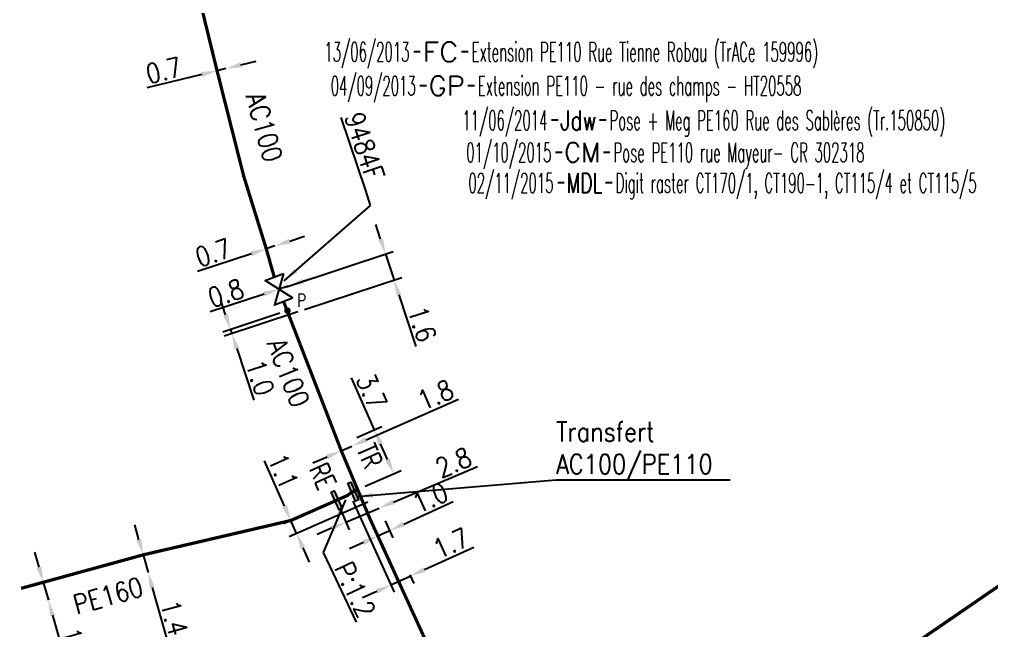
# Model space of a CAD drawing. Header units: millimetres. Extents: x 160996 to 162003, y 120996 to 122000.
# Drawn here: x 160999.9 to 161074.8, y 121193.9 to 121241 of the extents above; entities that cross this region are included whole.
import ezdxf
from ezdxf.enums import TextEntityAlignment as Align

# ---------------------------------------------------------------- set-up
doc = ezdxf.new("R2010")
doc.units = ezdxf.units.MM
doc.header["$PDMODE"] = 34
for name, pattern in [('L_100_AP', [14, 10, -1.5, 1, -1.5]), ('L_25_AP', [2000, 1000, 1000]), ('L_25_PE', [2000, 1000, 1000])]:
    doc.linetypes.add(name, pattern=pattern)
doc.layers.get('0').update_dxf_attribs({"linetype": 'CONTINUOUS'})
doc.layers.get('Defpoints').update_dxf_attribs({"linetype": 'CONTINUOUS'})
for name, color, linetype in [('L_140', 3, 'CONTINUOUS'), ('L_150', 1, 'CONTINUOUS'), ('L_300', 7, 'CONTINUOUS'), ('L_340', 7, 'CONTINUOUS'), ('L_910', 7, 'CONTINUOUS')]:
    doc.layers.add(name, color=color, linetype=linetype)
doc.styles.add('G_ROMANS', font='ROMANS.SHX', dxfattribs={"width": 0.75})
doc.styles.get("Standard").update_dxf_attribs({"font": 'romans.shx', "width": 0.85})
doc.dimstyles.get("Standard").update_dxf_attribs({"dimtxt": 1.5, "dimasz": 1.2, "dimexe": 0.625, "dimexo": 0.625, "dimgap": 0.25, "dimtad": 1, "dimdec": 1, "dimzin": 0, "dimdsep": 46, "dimtxsty": 'Standard', "dimcen": -0.5, "dimadec": 0, "dimazin": 0, "dimtfac": 1, "dimtdec": 1, "dimtmove": 0, "dimatfit": 3, "dimfxl": 0, "dimtolj": 1, "dimtzin": 0, "dimarcsym": 0})

# ---------------------------------------------------------------- blocks, each defined once
blk = doc.blocks.new('*D69')
at = {"layer": 'Defpoints', "color": 0, "linetype": 'Continuous', "transparency": 16777216}
for p in [(161025.257, 121204.314), (161027.299, 121204.013), (161020.801, 121202.348)]:
    blk.add_point(p, dxfattribs=at)
at = {"layer": 'L_150', "color": 0, "linetype": 'Continuous', "lineweight": -2, "transparency": 16777216}
for p, q in [((161020.317, 121203.446), (161018.772, 121206.945)), ((161024.685, 121204.062), (161020.229, 121202.095)), ((161026.727, 121203.76), (161020.673, 121201.089)), ((161021.245, 121201.341), (161020.801, 121202.348)), ((161021.73, 121200.244), (161022.214, 121199.146))]:
    blk.add_line(p, q, dxfattribs=at)
at = {"layer": 'L_150', "color": 0, "linetype": 'Continuous', "transparency": 16777216}
for points in [[(161020.5, 121203.526), (161020.134, 121203.365), (161020.801, 121202.348)], [(161021.913, 121200.324), (161021.547, 121200.163), (161021.245, 121201.341)]]:
    blk.add_solid(points, dxfattribs=at)
at = {"layer": 'L_150', "color": 0, "linetype": 'Continuous', "transparency": 16777216, "insert": (161020.217, 121206.148), "char_height": 1.5, "attachment_point": 5, "rotation": 293.81104}
blk.add_mtext('\\A1;1.1', dxfattribs=at)
blk = doc.blocks.new('*D70')
at = {"layer": 'Defpoints', "color": 0, "linetype": 'Continuous', "transparency": 16777216}
for p in [(161026.902, 121202.476), (161027.811, 121202.89), (161027.505, 121201.153)]:
    blk.add_point(p, dxfattribs=at)
at = {"layer": 'L_150', "color": 0, "linetype": 'Continuous', "lineweight": -2, "transparency": 16777216}
for p, q in [((161029.506, 121202.066), (161033.317, 121203.804)), ((161027.162, 121201.907), (161027.765, 121200.585)), ((161028.07, 121202.321), (161028.673, 121200.999)), ((161027.505, 121201.153), (161028.414, 121201.568)), ((161026.414, 121200.655), (161025.322, 121200.157))]:
    blk.add_line(p, q, dxfattribs=at)
at = {"layer": 'L_150', "color": 0, "linetype": 'Continuous', "transparency": 16777216}
for points in [[(161029.423, 121202.248), (161029.589, 121201.884), (161028.414, 121201.568)], [(161026.331, 121200.837), (161026.497, 121200.473), (161027.505, 121201.153)]]:
    blk.add_solid(points, dxfattribs=at)
at = {"layer": 'L_150', "color": 0, "linetype": 'Continuous', "transparency": 16777216, "insert": (161031.542, 121204.094), "char_height": 1.5, "attachment_point": 5, "rotation": 24.51849}
blk.add_mtext('\\A1;1.0', dxfattribs=at)
blk = doc.blocks.new('*D71')
at = {"layer": 'Defpoints', "color": 0, "linetype": 'Continuous', "transparency": 16777216}
for p in [(161024.328, 121203.904), (161027.622, 121203.305), (161025.043, 121202.214)]:
    blk.add_point(p, dxfattribs=at)
at = {"layer": 'L_340', "color": 0, "linetype": 'Continuous', "lineweight": -2, "transparency": 16777216}
for p, q in [((161028.727, 121203.772), (161035.191, 121206.507)), ((161024.571, 121203.328), (161025.286, 121201.638)), ((161025.043, 121202.214), (161027.622, 121203.305)), ((161023.938, 121201.746), (161022.833, 121201.278))]:
    blk.add_line(p, q, dxfattribs=at)
at = {"layer": 'L_340', "color": 0, "linetype": 'Continuous', "transparency": 16777216}
for points in [[(161028.649, 121203.957), (161028.805, 121203.588), (161027.622, 121203.305)], [(161023.86, 121201.93), (161024.016, 121201.562), (161025.043, 121202.214)]]:
    blk.add_solid(points, dxfattribs=at)
at = {"layer": 'L_340', "color": 0, "linetype": 'Continuous', "transparency": 16777216, "insert": (161033.341, 121206.81), "char_height": 1.5, "attachment_point": 5, "rotation": 22.93412}
blk.add_mtext('\\A1;2.8', dxfattribs=at)
blk = doc.blocks.new('L_340_19')
at = {"linetype": 'Continuous'}
blk.add_hatch(color=0, dxfattribs=at).paths.add_polyline_path([(0.125, 0.75), (-0.125, 0.75), (-0.125, -0.75), (0.125, -0.75)])
at = {"color": 0, "linetype": 'Continuous'}
blk.add_lwpolyline([(-0.125, 0.75), (0.125, 0.75), (0.125, -0.75), (-0.125, -0.75)], close=True, dxfattribs=at)
at = {"color": 0, "linetype": 'Continuous', "width": 0.75}
for tag, height, flags, p in [('TR', 1, 8, (0, 1.981)), ('DEF_LEG', 1.2, 3, (0, -5)), ('DEF_COUP', 1.2, 3, (0, -7.5)), ('DEF_TYPE', 1.2, 3, (0, -10))]:
    blk.add_attdef(tag, text='', height=height, dxfattribs=dict(at, flags=flags)).set_placement(p, align=Align.MIDDLE)
blk = doc.blocks.new('L_340_21')
at = {"linetype": 'Continuous'}
blk.add_hatch(color=0, dxfattribs=at).paths.add_polyline_path([(0.125, 0.75), (-0.125, 0.75), (-0.125, -0.75), (0.125, -0.75)])
at = {"color": 0, "linetype": 'Continuous'}
blk.add_lwpolyline([(-0.125, 0.75), (0.125, 0.75), (0.125, -0.75), (-0.125, -0.75)], close=True, dxfattribs=at)
at = {"color": 0, "linetype": 'Continuous', "width": 0.75}
for tag, height, flags, p in [('RE', 1.5, 8, (0, 3)), ('DEF_LEG', 1.2, 3, (0, -5)), ('DEF_COUP', 1.2, 3, (0, -7.5)), ('DEF_TYPE', 1.2, 3, (0, -10))]:
    blk.add_attdef(tag, text='', height=height, dxfattribs=dict(at, flags=flags)).set_placement(p, align=Align.MIDDLE)
blk = doc.blocks.new('*D72')
at = {"layer": 'Defpoints', "color": 0, "linetype": 'Continuous', "transparency": 16777216}
for p in [(161025.321, 121208.494), (161028.734, 121205.958), (161025.949, 121204.729)]:
    blk.add_point(p, dxfattribs=at)
at = {"layer": 'L_150', "color": 0, "linetype": 'Continuous', "lineweight": -2, "transparency": 16777216}
for p, q in [((161027.241, 121209.341), (161025.475, 121213.343)), ((161025.893, 121208.746), (161027.812, 121209.593)), ((161028.249, 121207.055), (161027.725, 121208.243)), ((161026.521, 121204.981), (161029.305, 121206.21))]:
    blk.add_line(p, q, dxfattribs=at)
at = {"layer": 'L_150', "color": 0, "linetype": 'Continuous', "transparency": 16777216}
for points in [[(161027.908, 121208.323), (161027.542, 121208.162), (161027.241, 121209.341)], [(161028.432, 121207.136), (161028.066, 121206.975), (161028.734, 121205.958)]]:
    blk.add_solid(points, dxfattribs=at)
at = {"layer": 'L_150', "color": 0, "linetype": 'Continuous', "transparency": 16777216, "insert": (161027.03, 121212.296), "char_height": 1.5, "attachment_point": 5, "rotation": 293.81104}
blk.add_mtext('\\A1;3.7', dxfattribs=at)
blk = doc.blocks.new('*D348')
at = {"layer": 'Defpoints', "color": 0, "linetype": 'Continuous', "transparency": 16777216}
for p in [(161020.594, 121220.408), (161020.594, 121220.408), (161019.879, 121220.172)]:
    blk.add_point(p, dxfattribs=at)
at = {"layer": 'L_300', "color": 0, "linetype": 'Continuous', "lineweight": -2, "transparency": 16777216}
for p, q in [((161021.734, 121220.785), (161022.873, 121221.161)), ((161020.594, 121220.408), (161019.879, 121220.172)), ((161018.74, 121219.796), (161014.589, 121218.425))]:
    blk.add_line(p, q, dxfattribs=at)
at = {"layer": 'L_300', "color": 0, "linetype": 'Continuous', "transparency": 16777216}
for points in [[(161021.671, 121220.974), (161021.796, 121220.595), (161020.594, 121220.408)], [(161018.677, 121219.986), (161018.803, 121219.606), (161019.879, 121220.172)]]:
    blk.add_solid(points, dxfattribs=at)
at = {"layer": 'L_300', "color": 0, "linetype": 'Continuous', "transparency": 16777216, "insert": (161015.781, 121219.872), "char_height": 1.5, "attachment_point": 5, "rotation": 18.27177}
blk.add_mtext('\\A1;0.8', dxfattribs=at)
blk = doc.blocks.new('*D349')
at = {"layer": 'Defpoints', "color": 0, "linetype": 'Continuous', "transparency": 16777216}
for p in [(161019.571, 121223.506), (161019.571, 121223.506), (161018.907, 121223.287)]:
    blk.add_point(p, dxfattribs=at)
at = {"layer": 'L_140', "color": 0, "linetype": 'Continuous', "lineweight": -2, "transparency": 16777216}
for p, q in [((161020.711, 121223.883), (161021.85, 121224.259)), ((161019.571, 121223.506), (161018.907, 121223.287)), ((161017.767, 121222.911), (161013.616, 121221.54))]:
    blk.add_line(p, q, dxfattribs=at)
at = {"layer": 'L_140', "color": 0, "linetype": 'Continuous', "transparency": 16777216}
for points in [[(161020.648, 121224.072), (161020.774, 121223.693), (161019.571, 121223.506)], [(161017.704, 121223.101), (161017.83, 121222.721), (161018.907, 121223.287)]]:
    blk.add_solid(points, dxfattribs=at)
at = {"layer": 'L_140', "color": 0, "linetype": 'Continuous', "transparency": 16777216, "insert": (161014.808, 121222.987), "char_height": 1.5, "attachment_point": 5, "rotation": 18.27177}
blk.add_mtext('\\A1;0.7', dxfattribs=at)
blk = doc.blocks.new('*D350')
at = {"layer": 'Defpoints', "color": 0, "linetype": 'Continuous', "transparency": 16777216}
for p in [(161028.76, 121220.881), (161019.879, 121220.172), (161021.256, 121218.403)]:
    blk.add_point(p, dxfattribs=at)
at = {"layer": 'L_300', "color": 0, "linetype": 'Continuous', "lineweight": -2, "transparency": 16777216}
for p, q in [((161027.722, 121224.025), (161027.346, 121225.165)), ((161020.473, 121220.368), (161028.692, 121223.082)), ((161028.098, 121222.886), (161028.76, 121220.881)), ((161021.85, 121218.599), (161029.354, 121221.077)), ((161029.136, 121219.741), (161030.45, 121215.763))]:
    blk.add_line(p, q, dxfattribs=at)
at = {"layer": 'L_300', "color": 0, "linetype": 'Continuous', "transparency": 16777216}
for points in [[(161027.912, 121224.088), (161027.532, 121223.963), (161028.098, 121222.886)], [(161029.326, 121219.804), (161028.947, 121219.679), (161028.76, 121220.881)]]:
    blk.add_solid(points, dxfattribs=at)
at = {"layer": 'L_300', "color": 0, "linetype": 'Continuous', "transparency": 16777216, "insert": (161030.931, 121217.496), "char_height": 1.5, "attachment_point": 5, "rotation": 288.27177}
blk.add_mtext('\\A1;1.6', dxfattribs=at)
blk = doc.blocks.new('*D351')
at = {"layer": 'Defpoints', "color": 0, "linetype": 'Continuous', "transparency": 16777216}
for p in [(161015.11, 121237.014), (161015.79, 121237.18), (161015.79, 121237.18)]:
    blk.add_point(p, dxfattribs=at)
at = {"layer": 'L_140', "color": 0, "linetype": 'Continuous', "lineweight": -2, "transparency": 16777216}
for p, q in [((161016.955, 121237.465), (161018.121, 121237.749)), ((161015.79, 121237.18), (161015.11, 121237.014)), ((161013.944, 121236.73), (161009.697, 121235.694))]:
    blk.add_line(p, q, dxfattribs=at)
at = {"layer": 'L_140', "color": 0, "linetype": 'Continuous', "transparency": 16777216}
for points in [[(161016.908, 121237.659), (161017.003, 121237.27), (161015.79, 121237.18)], [(161013.896, 121236.924), (161013.991, 121236.536), (161015.11, 121237.014)]]:
    blk.add_solid(points, dxfattribs=at)
at = {"layer": 'L_140', "color": 0, "linetype": 'Continuous', "transparency": 16777216, "insert": (161011, 121237.041), "char_height": 1.5, "attachment_point": 5, "rotation": 13.7134}
blk.add_mtext('\\A1;0.7', dxfattribs=at)
blk = doc.blocks.new('L_300_03')
at = {"color": 0, "linetype": 'Continuous', "flags": 128}
blk.add_lwpolyline([(-1, 0.75), (1, -0.75), (1, 0.75), (-1, -0.75), (-1, 0.75)], dxfattribs=at)
at = {"color": 0, "linetype": 'Continuous', "width": 0.75}
blk.add_attdef('NUM', text='', height=1.5, dxfattribs=at).set_placement((0, 2.1), align=Align.MIDDLE_CENTER)
at = {"color": 0, "linetype": 'Continuous', "width": 0.75, "flags": 3}
for tag, p in [('DEF_LEG', (0, -5)), ('DEF_COUP', (0, -7.5)), ('DEF_TYPE', (0, -10))]:
    blk.add_attdef(tag, text='', height=1.2, dxfattribs=at).set_placement(p, align=Align.MIDDLE)
blk = doc.blocks.new('*D355')
at = {"layer": 'Defpoints', "color": 0, "linetype": 'Continuous', "transparency": 16777216}
for p in [(161020.54, 121218.522), (161021.943, 121218.631), (161016.254, 121216.74)]:
    blk.add_point(p, dxfattribs=at)
at = {"layer": 'L_300', "color": 0, "linetype": 'Continuous', "lineweight": -2, "transparency": 16777216}
for p, q in [((161015.769, 121218.2), (161015.39, 121219.339)), ((161019.947, 121218.325), (161015.554, 121216.864)), ((161021.35, 121218.434), (161015.661, 121216.543)), ((161016.147, 121217.061), (161016.254, 121216.74)), ((161016.633, 121215.601), (161017.955, 121211.626))]:
    blk.add_line(p, q, dxfattribs=at)
at = {"layer": 'L_300', "color": 0, "linetype": 'Continuous', "transparency": 16777216}
for points in [[(161015.959, 121218.263), (161015.579, 121218.137), (161016.147, 121217.061)], [(161016.823, 121215.664), (161016.443, 121215.538), (161016.254, 121216.74)]]:
    blk.add_solid(points, dxfattribs=at)
at = {"layer": 'L_300', "color": 0, "linetype": 'Continuous', "transparency": 16777216, "insert": (161018.432, 121213.36), "char_height": 1.5, "attachment_point": 5, "rotation": 288.39187}
blk.add_mtext('\\A1;1.0', dxfattribs=at)
blk = doc.blocks.new('*D356')
at = {"layer": 'Defpoints', "color": 0, "linetype": 'Continuous', "transparency": 16777216}
for p in [(161024.688, 121207.725), (161025.502, 121208.084), (161025.502, 121208.084)]:
    blk.add_point(p, dxfattribs=at)
at = {"layer": 'L_150', "color": 0, "linetype": 'Continuous', "lineweight": -2, "transparency": 16777216}
for p, q in [((161026.6, 121208.568), (161033.719, 121211.71)), ((161024.688, 121207.725), (161025.502, 121208.084)), ((161023.59, 121207.24), (161022.493, 121206.756))]:
    blk.add_line(p, q, dxfattribs=at)
at = {"layer": 'L_150', "color": 0, "linetype": 'Continuous', "transparency": 16777216}
for points in [[(161026.519, 121208.751), (161026.681, 121208.386), (161025.502, 121208.084)], [(161023.51, 121207.423), (161023.671, 121207.057), (161024.688, 121207.725)]]:
    blk.add_solid(points, dxfattribs=at)
at = {"layer": 'L_150', "color": 0, "linetype": 'Continuous', "transparency": 16777216, "insert": (161031.948, 121212.022), "char_height": 1.5, "attachment_point": 5, "rotation": 23.81104}
blk.add_mtext('\\A1;1.8', dxfattribs=at)
blk = doc.blocks.new('GIS_MODF')
at = {"color": 0, "linetype": 'Continuous', "flags": 128}
for points in [[(-2.176, -0.014), (-1.676, -0.014)], [(1.519, -0.014), (2.019, -0.014)]]:
    blk.add_lwpolyline(points, dxfattribs=at)
at = {"color": 0, "linetype": 'Continuous', "width": 0.5}
blk.add_attdef('DATE', text='', height=1.5, dxfattribs=at).set_placement((-2.502, -0.798), align=Align.RIGHT)
at = {"color": 0, "linetype": 'Continuous', "width": 1.771291}
blk.add_attdef('USER', text='', height=1.5, dxfattribs=at).set_placement((-1.507, -0.798), (1.276, -0.798), align=Align.FIT)
at = {"color": 0, "linetype": 'Continuous', "width": 0.5}
blk.add_attdef('DESC', (2.289, -0.798), '', height=1.5, dxfattribs=at)
blk = doc.blocks.new('L_300_12')
at = {"color": 0, "linetype": 'Continuous', "const_width": 0.248, "flags": 128}
blk.add_lwpolyline([(-0.126, 0, 1), (0.126, 0, 1)], format="xyb", close=True, dxfattribs=at)
at = {"linetype": 'Continuous', "style": 'G_ROMANS', "width": 0.75}
blk.add_attdef('P', text='', height=1, dxfattribs=at).set_placement((0, 1.331), align=Align.MIDDLE_CENTER)
at = {"color": 0, "linetype": 'Continuous', "width": 0.75, "flags": 3}
for tag, p in [('DEF_LEG', (0, -5)), ('DEF_COUP', (0, -7.5)), ('DEF_TYPE', (0, -10))]:
    blk.add_attdef(tag, text='', height=1.2, dxfattribs=at).set_placement(p, align=Align.MIDDLE)
blk = doc.blocks.new('*D1130')
at = {"layer": 'Defpoints', "color": 0, "linetype": 'Continuous', "transparency": 16777216}
for p in [(161009.413, 121199.697), (161009.79, 121198.348), (161009.79, 121198.348)]:
    blk.add_point(p, dxfattribs=at)
at = {"layer": 'L_150', "color": 0, "linetype": 'Continuous', "lineweight": -2, "transparency": 16777216}
for p, q in [((161009.091, 121200.852), (161008.768, 121202.008)), ((161009.413, 121199.697), (161009.79, 121198.348)), ((161010.113, 121197.192), (161011.255, 121193.099))]:
    blk.add_line(p, q, dxfattribs=at)
at = {"layer": 'L_150', "color": 0, "linetype": 'Continuous', "transparency": 16777216}
for points in [[(161009.283, 121200.906), (161008.898, 121200.799), (161009.413, 121199.697)], [(161010.305, 121197.246), (161009.92, 121197.139), (161009.79, 121198.348)]]:
    blk.add_solid(points, dxfattribs=at)
at = {"layer": 'L_150', "color": 0, "linetype": 'Continuous', "transparency": 16777216, "insert": (161011.808, 121194.837), "char_height": 1.5, "attachment_point": 5, "rotation": 285.59985}
blk.add_mtext('\\A1;1.4', dxfattribs=at)
blk = doc.blocks.new('*D1131')
at = {"layer": 'Defpoints', "color": 0, "linetype": 'Continuous', "transparency": 16777216}
for p in [(161000.772, 121197.326), (161002.105, 121196.196), (161002.105, 121196.196)]:
    blk.add_point(p, dxfattribs=at)
at = {"layer": 'L_150', "color": 0, "linetype": 'Continuous', "lineweight": -2, "transparency": 16777216}
for p, q in [((161001.384, 121198.746), (161001.057, 121199.901)), ((161001.374, 121197.496), (161002.312, 121197.762)), ((161001.711, 121197.592), (161002.105, 121196.196)), ((161002.432, 121195.042), (161003.572, 121191.01))]:
    blk.add_line(p, q, dxfattribs=at)
at = {"layer": 'L_150', "color": 0, "linetype": 'Continuous', "transparency": 16777216}
for points in [[(161001.577, 121198.801), (161001.192, 121198.692), (161001.711, 121197.592)], [(161002.624, 121195.096), (161002.239, 121194.987), (161002.105, 121196.196)]]:
    blk.add_solid(points, dxfattribs=at)
at = {"layer": 'L_150', "color": 0, "linetype": 'Continuous', "transparency": 16777216, "insert": (161004.127, 121192.721), "char_height": 1.5, "attachment_point": 5, "rotation": 285.79253}
blk.add_mtext('\\A1;1.5', dxfattribs=at)
blk = doc.blocks.new('*D1796')
at = {"layer": 'Defpoints', "color": 0, "linetype": 'Continuous', "transparency": 16777216}
for p in [(161025.312, 121204.392), (161029.712, 121198.721), (161030.011, 121198.065)]:
    blk.add_point(p, dxfattribs=at)
at = {"layer": 'L_150', "color": 0, "linetype": 'Continuous', "lineweight": -2, "transparency": 16777216}
for p, q in [((161025.572, 121203.824), (161028.77, 121196.812)), ((161031.103, 121198.563), (161034.915, 121200.302)), ((161028.51, 121197.381), (161030.011, 121198.065)), ((161029.972, 121198.153), (161030.271, 121197.497)), ((161027.418, 121196.883), (161026.327, 121196.385))]:
    blk.add_line(p, q, dxfattribs=at)
at = {"layer": 'L_150', "color": 0, "linetype": 'Continuous', "transparency": 16777216}
for points in [[(161031.02, 121198.745), (161031.186, 121198.381), (161030.011, 121198.065)], [(161027.335, 121197.065), (161027.501, 121196.701), (161028.51, 121197.381)]]:
    blk.add_solid(points, dxfattribs=at)
at = {"layer": 'L_150', "color": 0, "linetype": 'Continuous', "transparency": 16777216, "insert": (161033.14, 121200.591), "char_height": 1.5, "attachment_point": 5, "rotation": 24.51849}
blk.add_mtext('\\A1;1.7', dxfattribs=at)

msp = doc.modelspace()

# ---------------------------------------------------------------- linework, layer by layer
at = {"layer": 'L_140', "linetype": 'L_100_AP', "const_width": 0.25}
msp.add_lwpolyline([(161019.523, 121221.107), (161019.523, 121221.107), (161018.907, 121223.287), (161017.169, 121228.882), (161015.11, 121237.014), (161003.379, 121284.945), (161001.67, 121291.324), (161000.303, 121295.709), (161000, 121296.789)], dxfattribs=at)
at = {"layer": 'L_150', "linetype": 'L_25_PE', "const_width": 0.25}
msp.add_lwpolyline([(161093.522, 121303.085), (161094.897, 121299.954), (161106, 121260.798), (161106, 121260.798), (161106, 121260.798, -0.055273), (161107.891, 121249.655), (161107.891, 121249.655), (161107.891, 121249.655), (161107.891, 121249.655), (161107.891, 121249.655, -0.040439), (161108.142, 121224.205), (161108.142, 121224.205), (161108.142, 121224.205), (161108.142, 121224.205), (161108.142, 121224.205, -0.224621), (161105.159, 121217.552), (161089.121, 121206.735), (161052.403, 121181.525), (161046.15, 121177.421), (161046.15, 121177.421), (161046.15, 121177.421), (161046.15, 121177.421), (161042.448, 121175.029), (161040.505, 121175.619)], format="xyb", dxfattribs=at)
at = {"layer": 'L_150', "linetype": 'L_25_AP', "const_width": 0.25, "flags": 128}
msp.add_lwpolyline([(161046.206, 121000), (161045.476, 121026.455), (161045.372, 121035.221), (161046.548, 121067.755), (161046.801, 121075.525), (161049.26, 121100.329), (161049.72, 121104.862), (161049.72, 121104.862), (161049.747, 121105.161), (161049.775, 121105.46), (161051.243, 121105.522), (161051.184, 121106.933), (161050.362, 121119.554), (161050.037, 121124.745), (161049.109, 121134.838), (161048.207, 121149.026), (161047.896, 121155.037), (161047.795, 121166.728), (161047.795, 121166.728), (161047.499, 121170.467), (161047.499, 121170.467), (161045.492, 121173.506, 0.405734), (161045.148, 121173.562), (161042.129, 121171.436), (161041.029, 121171.427), (161038.488, 121176.973), (161036.752, 121180.881), (161035.979, 121182.621), (161035.979, 121182.621), (161026.902, 121202.476), (161025.949, 121204.729), (161024.688, 121207.725), (161024.688, 121207.725), (161020.235, 121219.238)], format="xyb", dxfattribs=at)
at = {"layer": 'L_150', "linetype": 'L_25_PE', "const_width": 0.25, "flags": 128}
msp.add_lwpolyline([(161025.605, 121204.577, 0.150706), (161025.312, 121204.392, -0.127205), (161025.089, 121204.24), (161024.328, 121203.904), (161024.328, 121203.904), (161024.328, 121203.904), (161024.328, 121203.904), (161020.801, 121202.348), (161020.801, 121202.348), (161009.413, 121199.697), (161009.413, 121199.697), (161000.772, 121197.326), (161000, 121197.119)], format="xyb", dxfattribs=at)
at = {"layer": 'L_150', "linetype": 'L_25_AP', "const_width": 0.25, "flags": 128}
msp.add_lwpolyline([(161025.949, 121204.729), (161025.605, 121204.577)], dxfattribs=at)

# ---------------------------------------------------------------- block references
at = {"layer": 'L_300', "rotation": 290.8490022807934}
msp.add_blockref('L_300_03', (161019.879, 121220.172), dxfattribs=at)
at = {"layer": 'L_300', "ltscale": 0.5}
ref = msp.add_blockref('L_300_12', (161020.54, 121218.522), dxfattribs=dict(at, rotation=285.0567631151795))
ref.add_attrib('P', 'P', dxfattribs={"layer": '0', "linetype": 'Continuous', "height": 1, "style": 'G_ROMANS', "width": 0.75}).set_placement((161021.633, 121219.309), align=Align.MIDDLE_CENTER)
at = {"layer": 'L_340'}
ref = msp.add_blockref('L_340_19', (161025.605, 121204.577), dxfattribs=dict(at, rotation=23.81104328460244))
ref.add_attrib('TR', 'TR', dxfattribs={"layer": '0', "color": 0, "linetype": 'Continuous', "height": 1.5, "rotation": 293.81104, "width": 0.75, "flags": 8}).set_placement((161026.871, 121207.318), align=Align.MIDDLE)
ref = msp.add_blockref('L_340_21', (161024.328, 121203.904), dxfattribs=dict(at, rotation=23.81104328536524))
ref.add_attrib('RE', 'RE', dxfattribs={"layer": '0', "color": 0, "linetype": 'Continuous', "height": 1.5, "rotation": 293.81104, "width": 0.75, "flags": 8}).set_placement((161023.252, 121205.754), align=Align.MIDDLE)
at = {"layer": 'L_910'}
ref = msp.add_blockref('GIS_MODF', (161032.447, 121238.514), dxfattribs=at)
ref.add_attrib('DATE', '13/06/2013', dxfattribs={"layer": '0', "color": 0, "linetype": 'Continuous', "height": 1.5, "width": 0.5}).set_placement((161029.945, 121237.716), align=Align.RIGHT)
ref.add_attrib('USER', 'FC', dxfattribs={"layer": '0', "color": 0, "linetype": 'Continuous', "height": 1.5, "width": 1.082456}).set_placement((161030.94, 121237.716), (161033.724, 121237.716), align=Align.FIT)
ref.add_attrib('DESC', 'Extension PE110 Rue Tienne Robau (TrACe 159996)', (161034.736, 121237.716), dxfattribs={"layer": '0', "color": 0, "linetype": 'Continuous', "height": 1.5, "width": 0.5})
ref = msp.add_blockref('GIS_MODF', (161032.932, 121235.898), dxfattribs=at)
ref.add_attrib('DATE', '04/09/2013', dxfattribs={"layer": '0', "color": 0, "linetype": 'Continuous', "height": 1.5, "width": 0.5}).set_placement((161030.43, 121235.1), align=Align.RIGHT)
ref.add_attrib('USER', 'GP', dxfattribs={"layer": '0', "color": 0, "linetype": 'Continuous', "height": 1.5, "width": 0.99919}).set_placement((161031.425, 121235.1), (161034.208, 121235.1), align=Align.FIT)
ref.add_attrib('DESC', 'Extension PE110 - rue des champs - HT20558', (161035.221, 121235.1), dxfattribs={"layer": '0', "color": 0, "linetype": 'Continuous', "height": 1.5, "width": 0.5})
ref = msp.add_blockref('GIS_MODF', (161043.085, 121233.238), dxfattribs=at)
ref.add_attrib('DATE', '11/06/2014', dxfattribs={"layer": '0', "color": 0, "linetype": 'Continuous', "height": 1.5, "width": 0.5}).set_placement((161040.583, 121232.44), align=Align.RIGHT)
ref.add_attrib('USER', 'Jdw', dxfattribs={"layer": '0', "color": 0, "linetype": 'Continuous', "height": 1.5, "width": 0.721637}).set_placement((161041.578, 121232.44), (161044.361, 121232.44), align=Align.FIT)
ref.add_attrib('DESC', 'Pose + Meg PE160 Rue des Sablères (Tr.150850)', (161045.374, 121232.44), dxfattribs={"layer": '0', "color": 0, "linetype": 'Continuous', "height": 1.5, "width": 0.5})
ref = msp.add_blockref('GIS_MODF', (161043.388, 121230.764), dxfattribs=at)
ref.add_attrib('DATE', '01/10/2015', dxfattribs={"layer": '0', "color": 0, "linetype": 'Continuous', "height": 1.5, "width": 0.5}).set_placement((161040.886, 121229.965), align=Align.RIGHT)
ref.add_attrib('USER', 'CM', dxfattribs={"layer": '0', "color": 0, "linetype": 'Continuous', "height": 1.5, "width": 0.950449}).set_placement((161041.881, 121229.965), (161044.664, 121229.965), align=Align.FIT)
ref.add_attrib('DESC', 'Pose PE110 rue Mayeur- CR 302318', (161045.677, 121229.965), dxfattribs={"layer": '0', "color": 0, "linetype": 'Continuous', "height": 1.5, "width": 0.5})
ref = msp.add_blockref('GIS_MODF', (161043.549, 121228.408), dxfattribs=at)
ref.add_attrib('DATE', '02/11/2015', dxfattribs={"layer": '0', "color": 0, "linetype": 'Continuous', "height": 1.5, "width": 0.5}).set_placement((161041.047, 121227.61), align=Align.RIGHT)
ref.add_attrib('USER', 'MDL', dxfattribs={"layer": '0', "color": 0, "linetype": 'Continuous', "height": 1.5, "width": 0.638826}).set_placement((161042.042, 121227.61), (161044.825, 121227.61), align=Align.FIT)
ref.add_attrib('DESC', 'Digit raster CT170/1, CT190-1, CT115/4 et CT115/5', (161045.838, 121227.61), dxfattribs={"layer": '0', "color": 0, "linetype": 'Continuous', "height": 1.5, "width": 0.5})

# ---------------------------------------------------------------- texts
at = {"layer": 'L_140', "linetype": 'Continuous', "width": 0.85}
msp.add_text('AC100', height=1.5, rotation=285.50551, dxfattribs=at).set_placement((161017.305, 121235.066))
at = {"layer": 'L_150', "linetype": 'Continuous', "width": 0.85}
for s, rotation, p in [('AC100', 291.17597, (161018.937, 121215.98)), ('PE160', 15.59985, (161004.278, 121195.095))]:
    msp.add_text(s, height=1.5, rotation=rotation, dxfattribs=at).set_placement(p)
at = {"layer": 'L_150', "linetype": 'Continuous', "insert": (161024.13, 121198.678), "char_height": 1.5, "attachment_point": 7, "rotation": 295.51726}
msp.add_mtext('\\A1;P:1.2', dxfattribs=at)
at = {"layer": 'L_300', "linetype": 'Continuous', "insert": (161025.632, 121233.739), "char_height": 1.5, "attachment_point": 4, "rotation": 288.45499}
msp.add_mtext('9484F', dxfattribs=at)
at = {"layer": 'L_340', "linetype": 'Continuous', "insert": (161041.25, 121205.444), "char_height": 1.5, "attachment_point": 7}
msp.add_mtext('\\A1;Transfert\\PAC100/PE110', dxfattribs=at)

# ---------------------------------------------------------------- dimensions: what is measured, and where the dimension line sits
at = {"layer": 'L_140', "linetype": 'Continuous'}
for base, p1, p2, angle, picture, middle in [((161015.79, 121237.18), (161015.11, 121237.014), (161015.79, 121237.18), 193.7134, '*D351', (161011.237, 121236.069)), ((161019.571, 121223.506), (161018.907, 121223.287), (161019.571, 121223.506), 198.27177, '*D349', (161015.122, 121222.037))]:
    dim = msp.add_linear_dim(base=base, p1=p1, p2=p2, angle=angle, dimstyle='Standard', dxfattribs=at)
    dim.commit()
    dim.dimension.update_dxf_attribs({"geometry": picture, "text_midpoint": middle, "dimtype": 160})
at = {"layer": 'L_150', "linetype": 'Continuous'}
for base, p1, p2, angle, picture, middle in [((161028.734, 121205.958), (161025.321, 121208.494), (161025.949, 121204.729), 293.81104, '*D72', (161026.115, 121211.892)), ((161020.801, 121202.348), (161027.299, 121204.013), (161025.257, 121204.314), 113.81104, '*D69', (161019.302, 121205.744)), ((161027.505, 121201.153), (161027.811, 121202.89), (161026.902, 121202.476), 24.51849, '*D70', (161031.957, 121203.184)), ((161030.0115, 121198.0654), (161025.3122, 121204.3922), (161029.7123, 121198.7215), 204.51849, '*D1796', (161033.5549, 121199.6817)), ((161009.79, 121198.348), (161009.413, 121199.697), (161009.79, 121198.348), 105.59985, '*D1130', (161010.845, 121194.568)), ((161002.1053, 121196.1963), (161000.7722, 121197.3261), (161002.1053, 121196.1963), 105.79253, '*D1131', (161003.1652, 121192.4486))]:
    dim = msp.add_linear_dim(base=base, p1=p1, p2=p2, angle=angle, dimstyle='Standard', dxfattribs=at)
    dim.commit()
    dim.dimension.update_dxf_attribs({"geometry": picture, "text_midpoint": middle, "dimtype": 160})
dim = msp.add_linear_dim(base=(161025.502, 121208.084), p1=(161024.688, 121207.725), p2=(161025.502, 121208.084), angle=203.81104, text='1.8', dimstyle='Standard', dxfattribs=at)
dim.commit()
dim.dimension.update_dxf_attribs({"geometry": '*D356', "text_midpoint": (161032.352, 121211.107), "dimtype": 160})
at = {"layer": 'L_300', "linetype": 'Continuous'}
for base, p1, p2, angle, text, picture, middle in [((161028.76, 121220.881), (161019.879, 121220.172), (161021.256, 121218.403), 108.27177, '1.6', '*D350', (161029.981, 121217.183)), ((161020.594, 121220.408), (161019.879, 121220.172), (161020.594, 121220.408), 198.27177, '0.8', '*D348', (161016.095, 121218.923)), ((161016.254, 121216.74), (161020.54, 121218.522), (161021.943, 121218.631), 108.39187, '1.0', '*D355', (161017.483, 121213.044))]:
    dim = msp.add_linear_dim(base=base, p1=p1, p2=p2, angle=angle, text=text, dimstyle='Standard', dxfattribs=at)
    dim.commit()
    dim.dimension.update_dxf_attribs({"geometry": picture, "text_midpoint": middle, "dimtype": 160})
at = {"layer": 'L_340', "linetype": 'Continuous'}
dim = msp.add_linear_dim(base=(161025.043, 121202.214), p1=(161027.622, 121203.305), p2=(161024.328, 121203.904), angle=22.93412, dimstyle='Standard', dxfattribs=at)
dim.commit()
dim.dimension.update_dxf_attribs({"geometry": '*D71', "text_midpoint": (161033.73, 121205.889), "dimtype": 160})

# ---------------------------------------------------------------- leaders
at = {"layer": 'L_150', "linetype": 'Continuous', "annotation_type": 0, "has_hookline": 1, "hookline_direction": 0, "text_width": 4.493, "horizontal_direction": (0.430783, -0.902456, 0)}
msp.add_leader([(161025.006, 121203.944), (161023.28, 121199.879), (161023.797, 121198.796)], dimstyle='Standard', override={"dimgap": 0.25, "dimtad": 1}, dxfattribs=at)
at = {"layer": 'L_300', "linetype": 'Continuous', "annotation_type": 0, "has_hookline": 1, "hookline_direction": 1, "text_width": 5.707, "horizontal_direction": (0.31656, -0.948573, 0)}
msp.add_leader([(161020.286, 121220.832), (161026.95, 121226.634), (161026.57, 121227.772)], dimstyle='Standard', dxfattribs=at)
at = {"layer": 'L_340', "linetype": 'Continuous', "annotation_type": 0, "has_hookline": 1, "hookline_direction": 0, "text_width": 13.175}
msp.add_leader([(161025.912, 121204.192), (161041.246, 121205.493)], dimstyle='Standard', override={"dimgap": 0.25, "dimtad": 1}, dxfattribs=at)

doc.saveas('drawing.dxf')
